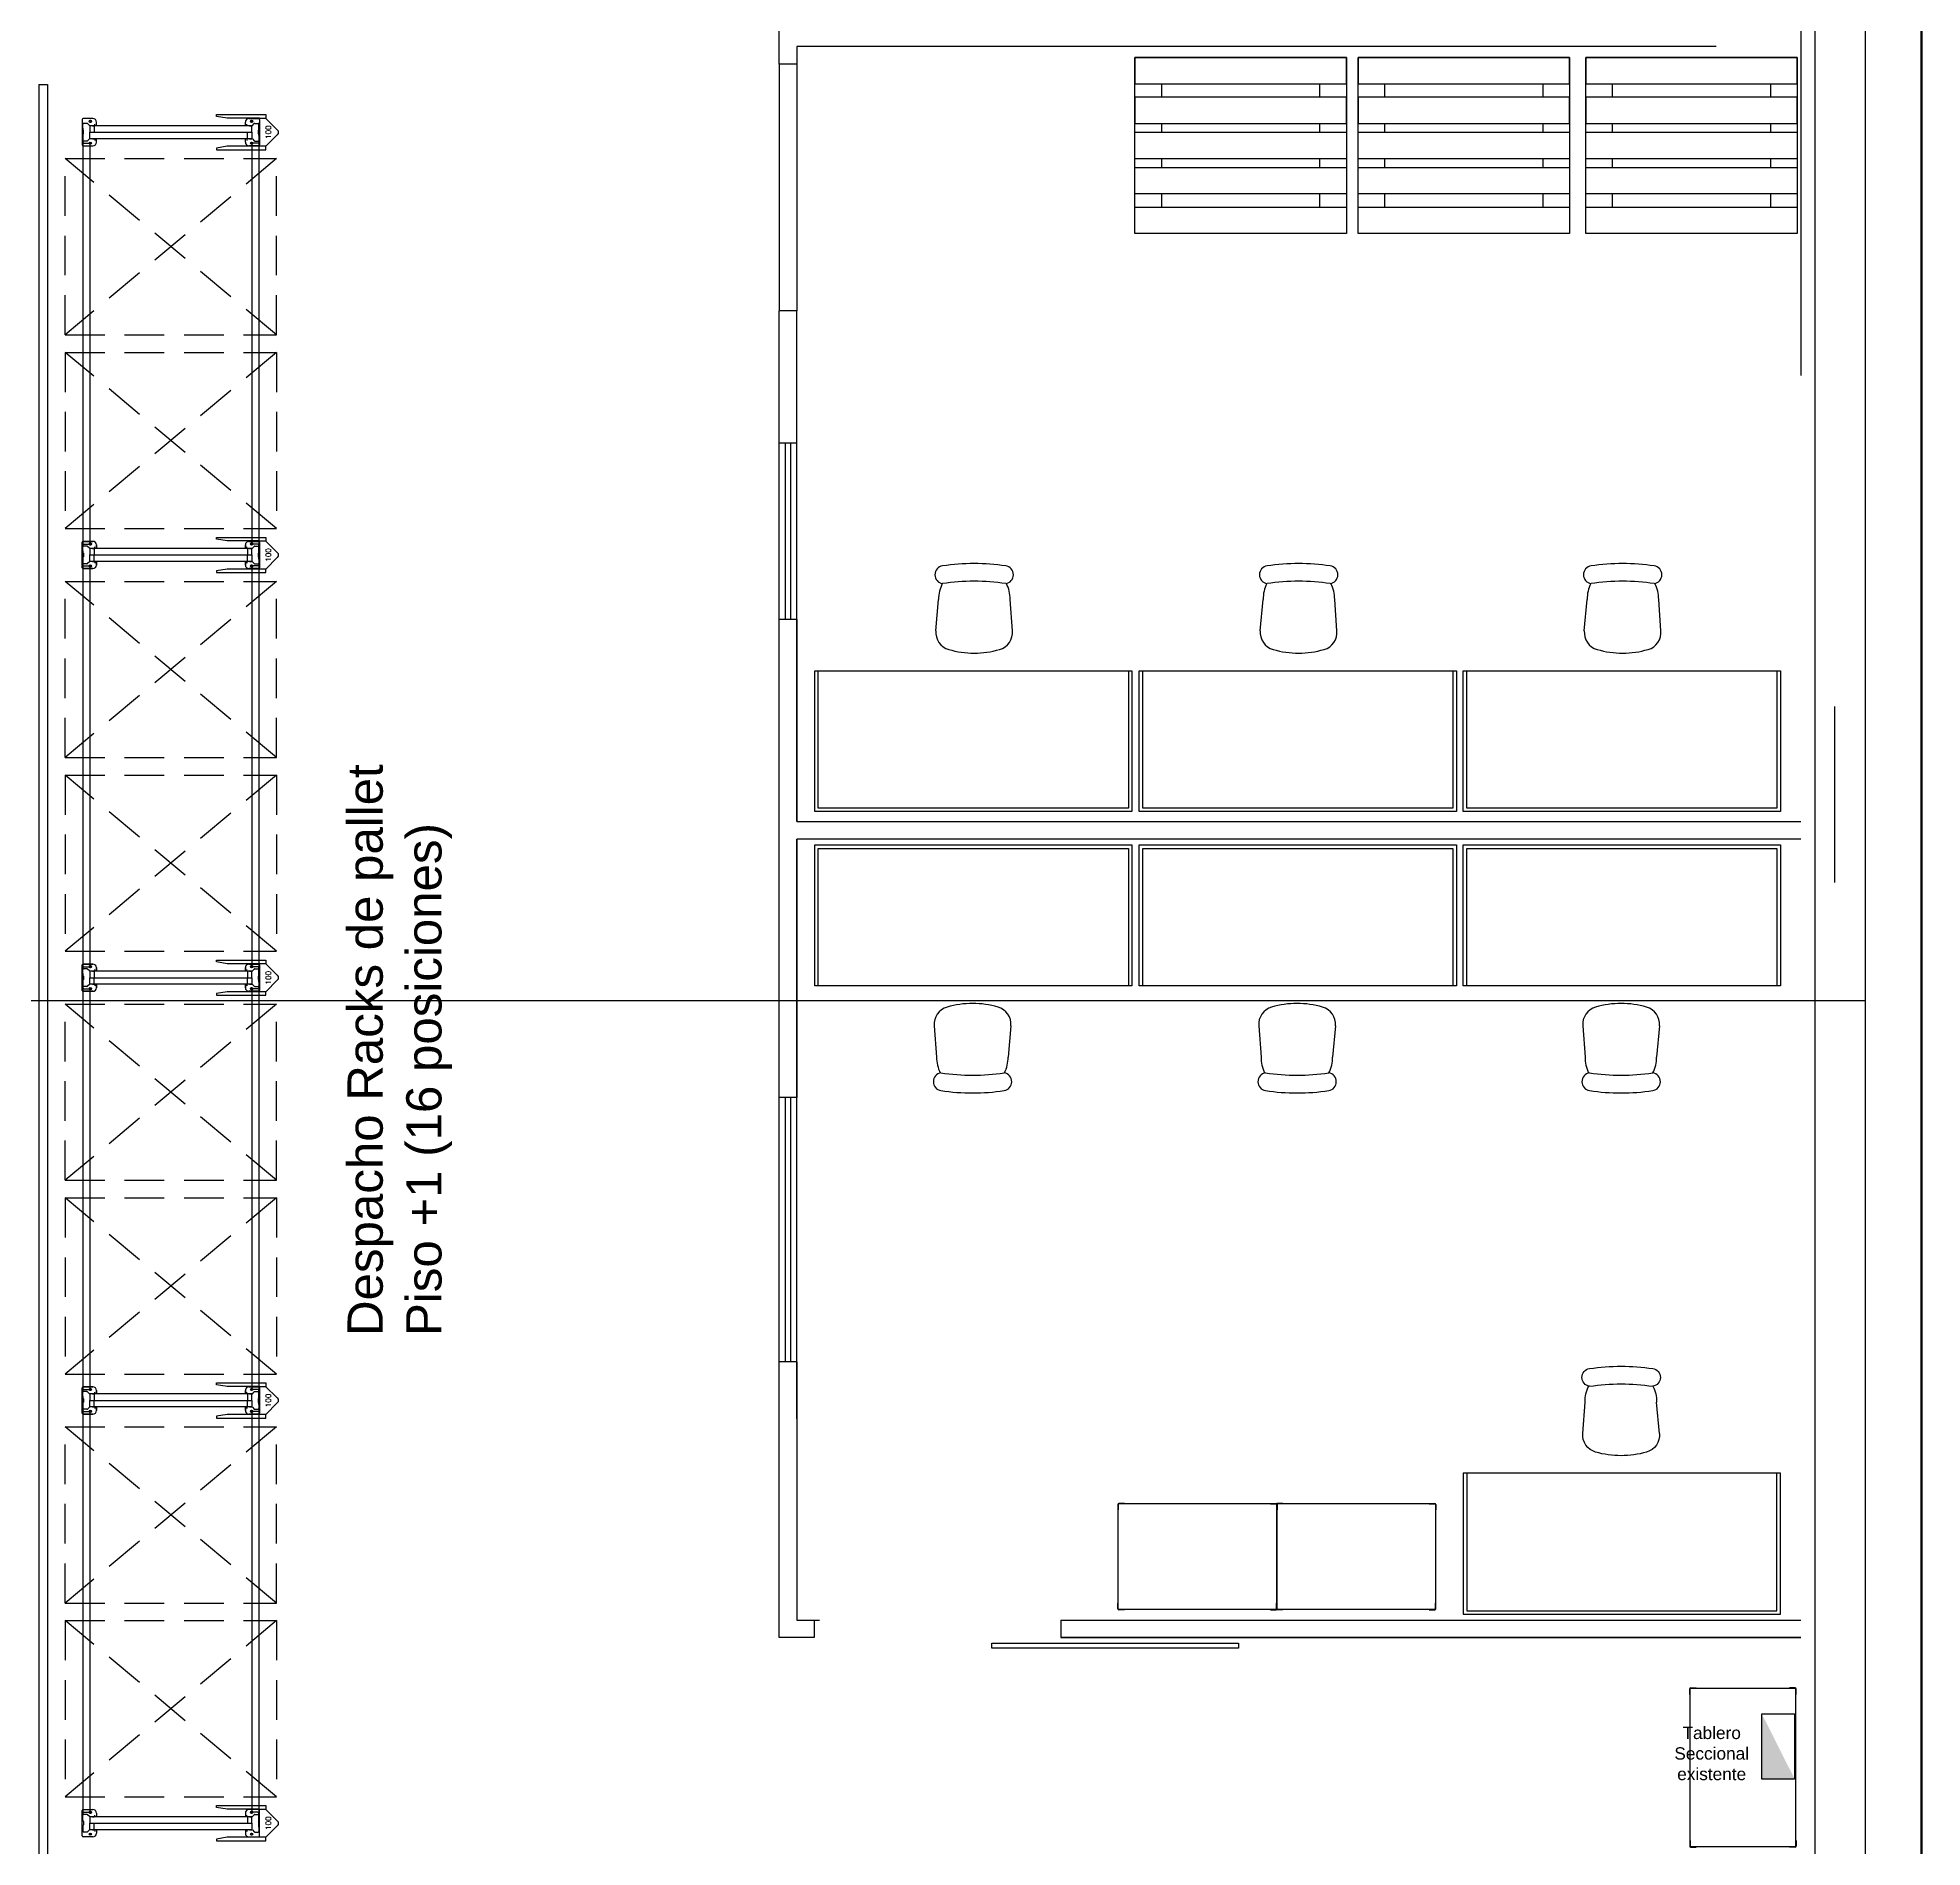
# Model space of a CAD drawing. Header units: millimetres. Extents: x 4 to 170, y 55 to 153.
# Drawn here: x 156.05 to 166.74, y 97.83 to 108.1 of the extents above; entities that cross this region are included whole.
import ezdxf

# ---------------------------------------------------------------- set-up
doc = ezdxf.new("R2010")
doc.units = ezdxf.units.MM
for name, pattern in [('12_13_14_SB-E17-AR-A01_A02_A03-A$0$DASHED2', [0.375, 0.25, -0.125]), ('AUDIT_I_201002150132-0', [0]), ('BORDER2', [0.875, 0.25, -0.125, 0.25, -0.125, 0, -0.125])]:
    doc.linetypes.add(name, pattern=pattern)
for name, color, linetype in [('Carpinterias 1', 2, 'BORDER2'), ('EQ - Mobiliario', 252, 'AUDIT_I_201002150132-0'), ('EQ - Pallets', 253, 'Continuous'), ('Estanterias livianas', 252, 'Continuous'), ('Rack Mecalux 2300mm (MVA-VLZ)', 5, 'Continuous'), ('Rejas', 1, 'Continuous'), ('Tabiques durlock', 6, 'Continuous')]:
    doc.layers.add(name, color=color, linetype=linetype)
doc.styles.get("Standard").update_dxf_attribs({"font": 'txt.shx'})

# ---------------------------------------------------------------- blocks, each defined once
blk = doc.blocks.new('wdwqdwqd')
at = {"layer": 'Estanterias livianas'}
for p, q in [((3067.891053, 1424.818348), (3067.891053, 1424.850348)), ((3067.893053, 1424.818348), (3067.891053, 1424.818348)), ((3067.893053, 1424.818348), (3067.893053, 1424.850348)), ((3067.896053, 1424.855348), (3067.928053, 1424.855348)), ((3067.896053, 1424.853348), (3067.928053, 1424.853348)), ((3067.928053, 1424.853348), (3067.928053, 1424.855348)), ((3068.490053, 1424.855348), (3068.458053, 1424.855348)), ((3068.458053, 1424.855348), (3068.458053, 1424.853348)), ((3068.490053, 1424.853348), (3068.458053, 1424.853348)), ((3068.493053, 1424.818348), (3068.493053, 1424.850348)), ((3068.493053, 1424.818348), (3068.495053, 1424.818348)), ((3068.495053, 1424.818348), (3068.495053, 1424.850348)), ((3067.891053, 1423.988348), (3067.891053, 1423.956348)), ((3067.893053, 1423.988348), (3067.891053, 1423.988348)), ((3067.893053, 1423.988348), (3067.893053, 1423.956348)), ((3067.896053, 1423.953348), (3067.928053, 1423.953348)), ((3067.896053, 1423.951348), (3067.928053, 1423.951348)), ((3067.928053, 1423.953348), (3067.928053, 1423.951348)), ((3068.490053, 1423.953348), (3068.458053, 1423.953348)), ((3068.458053, 1423.953348), (3068.458053, 1423.951348)), ((3068.490053, 1423.951348), (3068.458053, 1423.951348)), ((3068.493053, 1423.988348), (3068.493053, 1423.956348)), ((3068.493053, 1423.988348), (3068.495053, 1423.988348)), ((3068.495053, 1423.988348), (3068.495053, 1423.956348))]:
    blk.add_line(p, q, dxfattribs=at)
for points in [[(3067.893053, 1423.956348), (3067.893053, 1424.850348)], [(3067.896053, 1424.853348), (3068.490053, 1424.853348)], [(3068.493053, 1423.956348), (3068.493053, 1424.850348)], [(3068.490053, 1423.953348), (3067.896053, 1423.953348)]]:
    blk.add_lwpolyline(points, dxfattribs=at)
for centre, radius, start, end in [((3067.896053, 1424.850348), 0.005, 90, 180), ((3067.896053, 1424.850348), 0.003, 90, 180), ((3068.490053, 1424.850348), 0.005, 0, 90), ((3068.490053, 1424.850348), 0.003, 0, 90), ((3067.896053, 1423.956348), 0.005, 180, 270), ((3067.896053, 1423.956348), 0.003, 180, 270), ((3068.490053, 1423.956348), 0.003, 270, 0), ((3068.490053, 1423.956348), 0.005, 270, 0)]:
    blk.add_arc(centre, radius, start, end, dxfattribs=at)
blk = doc.blocks.new('eddewwd')
at = {"layer": 'EQ - Pallets', "color": 252}
for points in [[(1578.48029, 1411.130525), (1579.48029, 1411.130525), (1579.48029, 1409.930525), (1578.48029, 1409.930525)], [(1578.48029, 1411.130525), (1578.48029, 1409.930525), (1578.63029, 1409.930525), (1578.63029, 1411.130525)], [(1578.705566, 1411.130525), (1578.705566, 1409.930525), (1578.855566, 1409.930525), (1578.855566, 1411.130525)], [(1579.05529, 1411.130525), (1579.05529, 1409.930525), (1578.90529, 1409.930525), (1578.90529, 1411.130525)], [(1579.255014, 1411.130525), (1579.255014, 1409.930525), (1579.105014, 1409.930525), (1579.105014, 1411.130525)], [(1579.48029, 1411.130525), (1579.48029, 1409.930525), (1579.33029, 1409.930525), (1579.33029, 1411.130525)]]:
    blk.add_lwpolyline(points, close=True, dxfattribs=at)
for points in [[(1578.48029, 1410.980525), (1578.48029, 1411.130525), (1579.48029, 1411.130525), (1579.48029, 1410.980525)], [(1578.705566, 1410.980525), (1578.63029, 1410.980525)], [(1578.90529, 1410.980525), (1578.855566, 1410.980525)], [(1579.105014, 1410.980525), (1579.05529, 1410.980525)], [(1579.33029, 1410.980525), (1579.255014, 1410.980525)], [(1579.48029, 1410.080525), (1579.48029, 1409.930525), (1578.48029, 1409.930525), (1578.48029, 1410.080525)], [(1578.63029, 1410.080525), (1578.705566, 1410.080525)], [(1578.855566, 1410.080525), (1578.90529, 1410.080525)], [(1579.05529, 1410.080525), (1579.105014, 1410.080525)], [(1579.255014, 1410.080525), (1579.33029, 1410.080525)]]:
    blk.add_lwpolyline(points, dxfattribs=at)
blk = doc.blocks.new('EDE2D')
at = {"layer": 'EQ - Mobiliario', "color": 252}
for p, q in [((1649.582886, 1563.943901), (1649.582886, 1564.743901)), ((1649.582886, 1564.743901), (1651.382886, 1564.743901)), ((1649.602886, 1563.943901), (1649.602886, 1564.723901)), ((1649.602886, 1564.723901), (1651.362886, 1564.723901)), ((1651.362886, 1564.723901), (1651.362886, 1563.943901)), ((1651.382886, 1564.743901), (1651.382886, 1563.943901)), ((1651.382886, 1563.943901), (1649.582886, 1563.943901)), ((1650.260874, 1563.716991), (1650.273765, 1563.539131)), ((1650.695867, 1563.716991), (1650.680116, 1563.539131))]:
    blk.add_line(p, q, dxfattribs=at)
for centre, radius, start, end in [((1650.362087, 1563.725846), 0.1016, 106.10866, 185), ((1650.47837, 1563.323201), 0.5207, 73.89134, 106.10866), ((1650.594654, 1563.725846), 0.1016, 355, 73.89134), ((1650.47694, 1563.539131), 0.203175, 180, 206.38199), ((1650.47694, 1563.539131), 0.203175, 333.787788, 0), ((1650.306568, 1563.399401), 0.0508, 98.455473, 261.544527), ((1650.47837, 1564.655597), 1.2192, 261.544527, 278.455473), ((1650.650173, 1563.399401), 0.0508, 278.455473, 81.544527), ((1650.47837, 1564.555101), 1.2192, 261.544527, 278.455473)]:
    blk.add_arc(centre, radius, start, end, dxfattribs=at)
blk = doc.blocks.new('Rack 2300mm Sistema Mecalux - 100mm')
at = {"color": 252}
for p, q in [((2098.37194, 1323.146704), (2098.37194, 1323.002304)), ((2098.43194, 1323.151704), (2098.37694, 1323.151704)), ((2098.439297, 1323.111379), (2098.439297, 1323.074576)), ((2098.45194, 1323.111331), (2098.45194, 1323.131704)), ((2099.29744, 1323.111331), (2099.29744, 1323.131704)), ((2099.310083, 1323.037676), (2099.310083, 1323.07448)), ((2099.31744, 1323.151704), (2099.37244, 1323.151704)), ((2099.37744, 1323.146704), (2099.37744, 1323.002304)), ((2098.375263, 1323.028254), (2098.375263, 1320.720754)), ((2098.37694, 1322.997304), (2098.43194, 1322.997304)), ((2098.415263, 1323.012304), (2098.415263, 1320.736704)), ((2098.45194, 1323.017304), (2098.45194, 1323.037676)), ((2099.29744, 1323.017304), (2099.29744, 1323.037676)), ((2099.37244, 1322.997304), (2099.31744, 1322.997304)), ((2099.334117, 1323.012304), (2099.334117, 1320.736704)), ((2099.374117, 1323.028254), (2099.374117, 1320.720754)), ((2098.37194, 1320.602304), (2098.37194, 1320.746704)), ((2098.37694, 1320.751704), (2098.43194, 1320.751704)), ((2098.45194, 1320.731704), (2098.45194, 1320.711331)), ((2099.29744, 1320.731704), (2099.29744, 1320.711331)), ((2099.37244, 1320.751704), (2099.31744, 1320.751704)), ((2099.37744, 1320.602304), (2099.37744, 1320.746704)), ((2098.439297, 1320.637628), (2098.439297, 1320.674431)), ((2098.45194, 1320.637676), (2098.45194, 1320.617304)), ((2099.29744, 1320.637676), (2099.29744, 1320.617304)), ((2099.310083, 1320.711331), (2099.310083, 1320.674528)), ((2098.43194, 1320.597304), (2098.37694, 1320.597304)), ((2099.31744, 1320.597304), (2099.37244, 1320.597304))]:
    blk.add_line(p, q, dxfattribs=at)
at = {"color": 252, "lineweight": 30}
for p, q in [((2098.375263, 1323.114254), (2098.375263, 1323.120754)), ((2098.375263, 1323.09185), (2098.375263, 1323.114254)), ((2098.375263, 1323.097754), (2098.375263, 1323.091396)), ((2098.377989, 1323.06478), (2098.377989, 1323.084228)), ((2098.398448, 1323.124504), (2098.379013, 1323.124504)), ((2098.411974, 1323.112834), (2098.402022, 1323.123001)), ((2098.421013, 1323.111331), (2098.415547, 1323.111331)), ((2098.429013, 1323.111331), (2098.421013, 1323.111331)), ((2098.429013, 1323.111331), (2098.439297, 1323.111331)), ((2098.443047, 1323.114254), (2098.443047, 1323.120754)), ((2098.443047, 1323.115081), (2098.443047, 1323.120362)), ((2099.306333, 1323.114254), (2099.306333, 1323.120754)), ((2099.306333, 1323.115081), (2099.306333, 1323.120362)), ((2099.320367, 1323.111331), (2099.310083, 1323.111331)), ((2099.320367, 1323.111331), (2099.328367, 1323.111331)), ((2099.328367, 1323.111331), (2099.333833, 1323.111331)), ((2099.337406, 1323.112834), (2099.347358, 1323.123001)), ((2099.350931, 1323.124504), (2099.370367, 1323.124504)), ((2099.37139, 1323.06478), (2099.37139, 1323.084228)), ((2099.374117, 1323.114254), (2099.374117, 1323.120754)), ((2099.374117, 1323.09185), (2099.374117, 1323.114254)), ((2099.374117, 1323.097754), (2099.374117, 1323.091396)), ((2098.375263, 1323.057157), (2098.375263, 1323.034754)), ((2098.375263, 1323.034754), (2098.375263, 1323.028254)), ((2098.398448, 1323.024504), (2098.379013, 1323.024504)), ((2098.411974, 1323.036174), (2098.402022, 1323.026006)), ((2098.421013, 1323.037676), (2098.415547, 1323.037676)), ((2098.429013, 1323.037676), (2098.421013, 1323.037676)), ((2098.429013, 1323.037676), (2098.439297, 1323.037676)), ((2098.443047, 1323.034754), (2098.443047, 1323.028254)), ((2098.443047, 1323.033926), (2098.443047, 1323.028646)), ((2099.306333, 1323.034754), (2099.306333, 1323.028254)), ((2099.306333, 1323.033926), (2099.306333, 1323.028646)), ((2099.320367, 1323.037676), (2099.310083, 1323.037676)), ((2099.320367, 1323.037676), (2099.328367, 1323.037676)), ((2099.328367, 1323.037676), (2099.333833, 1323.037676)), ((2099.337406, 1323.036174), (2099.347358, 1323.026006)), ((2099.350931, 1323.024504), (2099.370367, 1323.024504)), ((2099.374117, 1323.057157), (2099.374117, 1323.034754)), ((2099.374117, 1323.034754), (2099.374117, 1323.028254)), ((2098.375263, 1320.714254), (2098.375263, 1320.720754)), ((2098.375263, 1320.69185), (2098.375263, 1320.714254)), ((2098.398448, 1320.724504), (2098.379013, 1320.724504)), ((2098.411974, 1320.712834), (2098.402022, 1320.723001)), ((2098.443047, 1320.714254), (2098.443047, 1320.720754)), ((2098.443047, 1320.715081), (2098.443047, 1320.720362)), ((2099.306333, 1320.714254), (2099.306333, 1320.720754)), ((2099.306333, 1320.715081), (2099.306333, 1320.720362)), ((2099.337406, 1320.712834), (2099.347358, 1320.723001)), ((2099.350931, 1320.724504), (2099.370367, 1320.724504)), ((2099.374117, 1320.714254), (2099.374117, 1320.720754)), ((2099.374117, 1320.69185), (2099.374117, 1320.714254)), ((2098.375263, 1320.651254), (2098.375263, 1320.657612)), ((2098.375263, 1320.657157), (2098.375263, 1320.634754)), ((2098.375263, 1320.634754), (2098.375263, 1320.628254)), ((2098.377989, 1320.684228), (2098.377989, 1320.66478)), ((2098.398448, 1320.624504), (2098.379013, 1320.624504)), ((2098.411974, 1320.636174), (2098.402022, 1320.626006)), ((2098.421013, 1320.711331), (2098.415547, 1320.711331)), ((2098.421013, 1320.637676), (2098.415547, 1320.637676)), ((2098.429013, 1320.711331), (2098.421013, 1320.711331)), ((2098.429013, 1320.637676), (2098.421013, 1320.637676)), ((2098.429013, 1320.711331), (2098.439297, 1320.711331)), ((2098.429013, 1320.637676), (2098.439297, 1320.637676)), ((2098.443047, 1320.634754), (2098.443047, 1320.628254)), ((2098.443047, 1320.633926), (2098.443047, 1320.628646)), ((2099.306333, 1320.634754), (2099.306333, 1320.628254)), ((2099.306333, 1320.633926), (2099.306333, 1320.628646)), ((2099.320367, 1320.711331), (2099.310083, 1320.711331)), ((2099.320367, 1320.637676), (2099.310083, 1320.637676)), ((2099.320367, 1320.711331), (2099.328367, 1320.711331)), ((2099.320367, 1320.637676), (2099.328367, 1320.637676)), ((2099.328367, 1320.711331), (2099.333833, 1320.711331)), ((2099.328367, 1320.637676), (2099.333833, 1320.637676)), ((2099.337406, 1320.636174), (2099.347358, 1320.626006)), ((2099.350931, 1320.624504), (2099.370367, 1320.624504)), ((2099.37139, 1320.684228), (2099.37139, 1320.66478)), ((2099.374117, 1320.651254), (2099.374117, 1320.657612)), ((2099.374117, 1320.657157), (2099.374117, 1320.634754)), ((2099.374117, 1320.634754), (2099.374117, 1320.628254))]:
    blk.add_line(p, q, dxfattribs=at)
at = {"color": 253, "linetype": '12_13_14_SB-E17-AR-A01_A02_A03-A$0$DASHED2', "ltscale": 0.9}
for p, q in [((2098.27469, 1321.924504), (2098.27469, 1322.924504)), ((2098.27469, 1322.924504), (2099.47469, 1322.924504)), ((2099.47469, 1322.924504), (2098.27469, 1321.924504)), ((2099.47469, 1321.924504), (2098.27469, 1322.924504)), ((2099.47469, 1321.924504), (2099.47469, 1322.924504)), ((2098.27469, 1321.924504), (2099.47469, 1321.924504)), ((2098.27469, 1321.824504), (2098.27469, 1320.824504)), ((2099.47469, 1320.824504), (2098.27469, 1321.824504)), ((2099.47469, 1321.824504), (2098.27469, 1320.824504)), ((2098.27469, 1321.824504), (2099.47469, 1321.824504)), ((2099.47469, 1321.824504), (2099.47469, 1320.824504)), ((2098.27469, 1320.824504), (2099.47469, 1320.824504))]:
    blk.add_line(p, q, dxfattribs=at)
at = {"color": 252}
for points in [[(2098.41194, 1323.136704), (2098.41444, 1323.132374), (2098.41944, 1323.132374), (2098.42194, 1323.136704), (2098.41944, 1323.141034), (2098.41444, 1323.141034)], [(2098.415547, 1323.111331), (2098.415547, 1323.074528), (2099.333888, 1323.074528), (2099.333833, 1323.111331)], [(2098.415547, 1323.037676), (2098.415547, 1323.074528), (2099.333888, 1323.074528), (2099.333833, 1323.037676)], [(2099.33744, 1323.136704), (2099.33494, 1323.132374), (2099.32994, 1323.132374), (2099.32744, 1323.136704), (2099.32994, 1323.141034), (2099.33494, 1323.141034)], [(2098.41194, 1323.012304), (2098.41444, 1323.016634), (2098.41944, 1323.016634), (2098.42194, 1323.012304), (2098.41944, 1323.007974), (2098.41444, 1323.007974)], [(2099.33744, 1323.012304), (2099.33494, 1323.016634), (2099.32994, 1323.016634), (2099.32744, 1323.012304), (2099.32994, 1323.007974), (2099.33494, 1323.007974)], [(2098.41194, 1320.736704), (2098.41444, 1320.732374), (2098.41944, 1320.732374), (2098.42194, 1320.736704), (2098.41944, 1320.741034), (2098.41444, 1320.741034)], [(2099.33744, 1320.736704), (2099.33494, 1320.732374), (2099.32994, 1320.732374), (2099.32744, 1320.736704), (2099.32994, 1320.741034), (2099.33494, 1320.741034)], [(2098.41194, 1320.612304), (2098.41444, 1320.616634), (2098.41944, 1320.616634), (2098.42194, 1320.612304), (2098.41944, 1320.607974), (2098.41444, 1320.607974)], [(2098.415547, 1320.711331), (2098.415547, 1320.67448), (2099.333888, 1320.67448), (2099.333833, 1320.711331)], [(2098.415547, 1320.637676), (2098.415547, 1320.67448), (2099.333888, 1320.67448), (2099.333833, 1320.637676)], [(2099.33744, 1320.612304), (2099.33494, 1320.616634), (2099.32994, 1320.616634), (2099.32744, 1320.612304), (2099.32994, 1320.607974), (2099.33494, 1320.607974)]]:
    blk.add_lwpolyline(points, close=True, dxfattribs=at)
for points in [[(2098.37569, 1323.027304), (2098.37569, 1323.017304, 0.414214), (2098.38069, 1323.012304), (2098.42569, 1323.012304)], [(2098.37569, 1323.027304), (2098.37569, 1323.017304, 0.414214), (2098.38069, 1323.012304), (2098.42569, 1323.012304)], [(2099.37369, 1323.027304), (2099.37369, 1323.017304, -0.414214), (2099.36869, 1323.012304), (2099.32369, 1323.012304)], [(2099.37369, 1323.027304), (2099.37369, 1323.017304, -0.414214), (2099.36869, 1323.012304), (2099.32369, 1323.012304)], [(2098.37569, 1320.721704), (2098.37569, 1320.731704, -0.414214), (2098.38069, 1320.736704), (2098.42569, 1320.736704)], [(2098.37569, 1320.721704), (2098.37569, 1320.731704, -0.414214), (2098.38069, 1320.736704), (2098.42569, 1320.736704)], [(2099.37369, 1320.721704), (2099.37369, 1320.731704, 0.414214), (2099.36869, 1320.736704), (2099.32369, 1320.736704)], [(2099.37369, 1320.721704), (2099.37369, 1320.731704, 0.414214), (2099.36869, 1320.736704), (2099.32369, 1320.736704)]]:
    blk.add_lwpolyline(points, format="xyb", dxfattribs=at)
for centre in [(2098.41694, 1323.136704), (2099.33244, 1323.136704), (2098.41694, 1323.012304), (2099.33244, 1323.012304), (2098.41694, 1320.736704), (2099.33244, 1320.736704), (2098.41694, 1320.612304), (2099.33244, 1320.612304)]:
    blk.add_circle(centre, 0.00634, dxfattribs=at)
for centre, radius, start, end in [((2098.37694, 1323.146704), 0.005, 90, 180), ((2098.43194, 1323.131704), 0.02, 360, 90), ((2099.31744, 1323.131704), 0.02, 90, 180), ((2099.37244, 1323.146704), 0.005, 0, 90), ((2098.37694, 1323.002304), 0.005, 180, 270), ((2098.43194, 1323.017304), 0.02, 270, 360), ((2099.31744, 1323.017304), 0.02, 180, 270), ((2099.37244, 1323.002304), 0.005, 270, 0), ((2098.37694, 1320.746704), 0.005, 90, 180), ((2098.43194, 1320.731704), 0.02, 0, 90), ((2099.31744, 1320.731704), 0.02, 90, 180), ((2099.37244, 1320.746704), 0.005, 360, 90), ((2098.43194, 1320.617304), 0.02, 270, 0), ((2099.31744, 1320.617304), 0.02, 180, 270), ((2098.37694, 1320.602304), 0.005, 180, 270), ((2099.37244, 1320.602304), 0.005, 270, 360)]:
    blk.add_arc(centre, radius, start, end, dxfattribs=at)
at = {"color": 252, "lineweight": 30}
for centre, radius, start, end in [((2098.379013, 1323.120754), 0.00375, 90, 180), ((2098.383785, 1323.091892), 0.008522, 180.277211, 218.58807), ((2098.374239, 1323.084228), 0.00375, 359.631552, 45), ((2098.398448, 1323.119504), 0.005, 44.387134, 90), ((2098.415547, 1323.116331), 0.005, 224.387134, 270), ((2098.439297, 1323.115081), 0.00375, 270, 0), ((2099.310083, 1323.115081), 0.00375, 180, 270), ((2099.333833, 1323.116331), 0.005, 270, 315.612866), ((2099.350931, 1323.119504), 0.005, 90, 135.612866), ((2099.370367, 1323.120754), 0.00375, 0, 90), ((2099.37514, 1323.084228), 0.00375, 135, 180.368448), ((2099.365595, 1323.091892), 0.008522, 321.41193, 359.722789), ((2098.383785, 1323.057116), 0.008522, 141.41193, 179.722789), ((2098.379013, 1323.028254), 0.00375, 180, 270), ((2098.374239, 1323.06478), 0.00375, 315, 0.368448), ((2098.398448, 1323.029504), 0.005, 270, 315.612866), ((2098.415547, 1323.032676), 0.005, 90, 135.612866), ((2098.439297, 1323.033926), 0.00375, 360, 90), ((2099.310083, 1323.033926), 0.00375, 90, 180), ((2099.333833, 1323.032676), 0.005, 44.387134, 90), ((2099.350931, 1323.029504), 0.005, 224.387134, 270), ((2099.370367, 1323.028254), 0.00375, 270, 0), ((2099.37514, 1323.06478), 0.00375, 179.631552, 225), ((2099.365595, 1323.057116), 0.008522, 0.277211, 38.58807), ((2098.379013, 1320.720754), 0.00375, 90, 180), ((2098.398448, 1320.719504), 0.005, 44.387134, 90), ((2098.439297, 1320.715081), 0.00375, 270, 0), ((2099.310083, 1320.715081), 0.00375, 180, 270), ((2099.350931, 1320.719504), 0.005, 90, 135.612866), ((2099.370367, 1320.720754), 0.00375, 360, 90), ((2098.383785, 1320.691892), 0.008522, 180.277211, 218.58807), ((2098.383785, 1320.657116), 0.008522, 141.41193, 179.722789), ((2098.379013, 1320.628254), 0.00375, 180, 270), ((2098.374239, 1320.684228), 0.00375, 359.631552, 45), ((2098.374239, 1320.66478), 0.00375, 315, 0.368448), ((2098.398448, 1320.629504), 0.005, 270, 315.612866), ((2098.415547, 1320.716331), 0.005, 224.387134, 270), ((2098.415547, 1320.632676), 0.005, 90, 135.612866), ((2098.439297, 1320.633926), 0.00375, 360, 90), ((2099.310083, 1320.633926), 0.00375, 90, 180), ((2099.333833, 1320.716331), 0.005, 270, 315.612866), ((2099.333833, 1320.632676), 0.005, 44.387134, 90), ((2099.350931, 1320.629504), 0.005, 224.387134, 270), ((2099.370367, 1320.628254), 0.00375, 270, 360), ((2099.37514, 1320.684228), 0.00375, 135, 180.368448), ((2099.37514, 1320.66478), 0.00375, 179.631552, 225), ((2099.365595, 1320.691892), 0.008522, 321.41193, 359.722789), ((2099.365595, 1320.657116), 0.008522, 0.277211, 38.58807)]:
    blk.add_arc(centre, radius, start, end, dxfattribs=at)
at = {"layer": 'Defpoints', "color": 252}
for points in [[(2099.377617, 1323.154207), (2099.193459, 1323.154207), (2099.132617, 1323.164207), (2099.132617, 1323.174207), (2099.412617, 1323.174207), (2099.412617, 1323.154207)], [(2099.377617, 1322.9948), (2099.193459, 1322.9948), (2099.132617, 1322.9848), (2099.132617, 1322.9748), (2099.412617, 1322.9748), (2099.412617, 1322.9948)], [(2099.377617, 1320.754207), (2099.193459, 1320.754207), (2099.132617, 1320.764207), (2099.132617, 1320.774207), (2099.412617, 1320.774207), (2099.412617, 1320.754207)], [(2099.377617, 1320.5948), (2099.193459, 1320.5948), (2099.132617, 1320.5848), (2099.132617, 1320.5748), (2099.412617, 1320.5748), (2099.412617, 1320.5948)]]:
    blk.add_lwpolyline(points, dxfattribs=at)
at = {"layer": 'Defpoints', "color": 252, "lineweight": 30, "ltscale": 5}
for points in [[(2099.374003, 1323.154321), (2099.412503, 1323.154321), (2099.478178, 1323.088646, -0.414214), (2099.478178, 1323.060362), (2099.412617, 1322.9948), (2099.374117, 1322.9948)], [(2099.374003, 1320.754321), (2099.412503, 1320.754321), (2099.478178, 1320.688646, -0.414214), (2099.478178, 1320.660362), (2099.412617, 1320.5948), (2099.374117, 1320.5948)]]:
    blk.add_lwpolyline(points, format="xyb", dxfattribs=at)
at = {"layer": 'Defpoints', "color": 252, "lineweight": 30, "ltscale": 5, "char_height": 0.03, "width": 0.057097, "attachment_point": 5, "rotation": 90}
for insert in [(2099.427701, 1323.074552), (2099.427701, 1320.674552)]:
    blk.add_mtext('100', dxfattribs=dict(at, insert=insert))

msp = doc.modelspace()

# ---------------------------------------------------------------- hatches: boundary and pattern name
at = {"layer": 'Defpoints', "linetype": 'ByBlock'}
h = msp.add_hatch(color=256, dxfattribs=at)
h.dxf.hatch_style = 1
h.paths.add_polyline_path([(165.83263, 98.587791), (165.83263, 98.218079), (166.018737, 98.218079)])

# ---------------------------------------------------------------- linework, layer by layer
at = {"ltscale": 5}
for p, q in [((166.737085, 72.361119), (166.737085, 143.947119)), ((166.743085, 72.361119), (166.743085, 143.947119))]:
    msp.add_line(p, q, dxfattribs=at)
at = {"layer": 'Carpinterias 1', "color": 252, "linetype": 'ByBlock'}
for p, q in [((160.256079, 107.954119), (160.256079, 106.554119)), ((160.356079, 107.954119), (160.356079, 106.554119)), ((160.256079, 104.801639), (160.256079, 105.801639)), ((160.356079, 104.801639), (160.356079, 105.801639)), ((160.256079, 100.587619), (160.256079, 102.087619)), ((160.356079, 100.587619), (160.356079, 102.087619))]:
    msp.add_line(p, q, dxfattribs=at)
at = {"layer": 'Carpinterias 1', "linetype": 'ByBlock'}
for p, q in [((160.291866, 104.801639), (160.291866, 105.801639)), ((160.321866, 104.801639), (160.321866, 105.801639)), ((160.291866, 100.587619), (160.291866, 102.087619)), ((160.321866, 100.587619), (160.321866, 102.087619))]:
    msp.add_line(p, q, dxfattribs=at)
msp.add_lwpolyline([(161.463235, 98.960573), (161.463235, 98.990573), (162.863235, 98.990573), (162.863235, 98.960573)], close=True, dxfattribs=at)
at = {"layer": 'Defpoints', "color": 255, "linetype": 'Continuous'}
msp.add_line((154.790877, 102.637995), (166.419466, 102.637995), dxfattribs=at)
at = {"layer": 'Defpoints', "linetype": 'Continuous'}
msp.add_lwpolyline([(75.328921, 143.917034), (75.328921, 144.045454), (166.133928, 144.045454), (166.133928, 63.042325), (96.594342, 63.042325)], dxfattribs=at)
at = {"layer": 'Defpoints', "color": 255, "linetype": 'Continuous'}
msp.add_lwpolyline([(154.790877, 124.00757), (166.419466, 124.00757), (166.419132, 81.26842), (154.790877, 81.26842)], close=True, dxfattribs=at)
at = {"layer": 'Defpoints', "color": 252, "linetype": 'ByBlock'}
msp.add_lwpolyline([(166.018737, 98.58779), (166.018737, 98.218078), (165.832629, 98.218078), (165.832629, 98.58779)], close=True, dxfattribs=at)
at = {"layer": 'Rejas', "color": 5}
msp.add_line((156.05406, 107.83878), (156.104064, 107.83878), dxfattribs=at)
for points in [[(156.05406, 107.83878), (156.05406, 83.837119)], [(156.10406, 107.83878), (156.10406, 83.887119)]]:
    msp.add_lwpolyline(points, dxfattribs=at)
at = {"layer": 'Tabiques durlock', "linetype": 'Continuous'}
for p, q in [((160.256079, 107.954119), (160.256079, 109.681288)), ((166.05406, 108.536849), (166.05406, 106.186849)), ((166.054297, 108.536849), (166.054297, 106.186849))]:
    msp.add_line(p, q, dxfattribs=at)
at = {"layer": 'Tabiques durlock'}
for p, q in [((165.57306, 108.054119), (160.356079, 108.054119)), ((160.356079, 107.954119), (160.256079, 107.954119)), ((160.356079, 107.954119), (160.256079, 107.954119)), ((160.256079, 105.791639), (160.256079, 106.554119)), ((160.356079, 106.554119), (160.256079, 106.554119)), ((160.356079, 105.791639), (160.356079, 106.554119)), ((160.356079, 105.801639), (160.256079, 105.801639)), ((160.256079, 102.087619), (160.256079, 104.801639)), ((160.356079, 104.801639), (160.256079, 104.801639)), ((160.356079, 104.801639), (160.256079, 104.801639)), ((160.356079, 104.801639), (160.356079, 103.654119)), ((160.356079, 103.654119), (160.356079, 104.801639)), ((160.356079, 103.654119), (166.05406, 103.654119)), ((166.05406, 103.554119), (160.356079, 103.554119)), ((166.05406, 103.554119), (160.356079, 103.554119)), ((160.356079, 103.554119), (160.356079, 102.087619)), ((160.356079, 102.087619), (160.356079, 103.554119)), ((160.356079, 102.087619), (160.256079, 102.087619)), ((160.256079, 99.021119), (160.256079, 100.587619)), ((160.356079, 100.587619), (160.256079, 100.587619)), ((160.356079, 100.587619), (160.356079, 99.121119)), ((160.356079, 100.262985), (160.356079, 100.587619)), ((160.45459, 99.121119), (160.45459, 99.021119)), ((161.85459, 99.121119), (161.85459, 99.021119))]:
    msp.add_line(p, q, dxfattribs=at)
at = {"layer": 'Tabiques durlock', "color": 252, "linetype": 'Continuous'}
for p, q in [((166.244989, 104.307119), (166.244989, 103.307119)), ((166.245226, 104.307119), (166.245226, 103.307119))]:
    msp.add_line(p, q, dxfattribs=at)
at = {"layer": 'Tabiques durlock'}
for points in [[(160.356079, 108.054119), (160.356079, 107.954119)], [(160.356079, 99.121119), (160.48459, 99.121119)], [(161.85459, 99.121119), (166.05406, 99.121119)], [(161.85459, 99.121119), (166.05406, 99.121119)], [(160.45459, 99.021119), (160.256079, 99.021119)], [(166.05406, 99.021119), (161.85459, 99.021119)], [(161.85459, 99.021119), (166.05406, 99.021119)], [(161.85459, 99.021119), (166.05406, 99.021119)]]:
    msp.add_lwpolyline(points, dxfattribs=at)

# ---------------------------------------------------------------- block references
at = {"layer": 'EQ - Mobiliario', "color": 10, "linetype": 'Continuous', "rotation": 180}
for p in [(1811.840736, 1668.454379), (1813.682316, 1668.454379), (1815.520993, 1668.454379)]:
    msp.add_blockref('EDE2D', p, dxfattribs=at)
at = {"layer": 'EQ - Mobiliario', "color": 10, "linetype": 'Continuous'}
for p in [(-1489.124802, -1461.222526), (-1487.283222, -1461.222526), (-1485.444545, -1461.222526)]:
    msp.add_blockref('EDE2D', p, dxfattribs=at)
at = {"layer": 'EQ - Mobiliario', "color": 10, "linetype": 'Continuous', "xscale": -1, "rotation": 180}
msp.add_blockref('EDE2D', (-1485.444545, 1663.897765), dxfattribs=at)
at = {"layer": 'EQ - Pallets', "linetype": 'Continuous', "rotation": 270}
for p in [(-1247.655627, 1686.472373), (-1246.389052, 1686.472373), (-1245.097391, 1686.472373)]:
    msp.add_blockref('eddewwd', p, dxfattribs=at)
at = {"layer": 'Estanterias livianas', "linetype": 'Continuous', "rotation": 90}
for p in [(1587.033103, -2968.712229), (1587.933103, -2968.712229)]:
    msp.add_blockref('wdwqdwqd', p, dxfattribs=at)
at = {"layer": 'Estanterias livianas', "linetype": 'Continuous'}
msp.add_blockref('wdwqdwqd', (-2902.468031, -1326.119604), dxfattribs=at)
at = {"layer": 'Rack Mecalux 2300mm (MVA-VLZ)', "linetype": 'Continuous'}
for p in [(-1942.070622, -1215.507041), (-1942.070622, -1217.907041), (-1942.070622, -1220.307041), (-1942.070622, -1222.707041)]:
    msp.add_blockref('Rack 2300mm Sistema Mecalux - 100mm', p, dxfattribs=at)

# ---------------------------------------------------------------- texts
at = {"insert": (157.806268, 100.733705), "char_height": 0.2, "attachment_point": 1, "rotation": 90}
msp.add_mtext_dynamic_manual_height_columns('{\\fArial|b0|i0|c0|p34;Despacho Racks de pallet \\PPiso +1 (16 posiciones)}', width=10.33995, gutter_width=12.5, heights=[0], dxfattribs=at)
at = {"layer": 'Defpoints', "color": 252, "linetype": 'ByBlock', "insert": (165.547874, 98.363124), "char_height": 0.07, "width": 0.700427, "attachment_point": 5}
msp.add_mtext('{\\fArial|b0|i0|c0|p34;Tablero \\PSeccional\\Pexistente}', dxfattribs=at)

doc.saveas('drawing.dxf')
